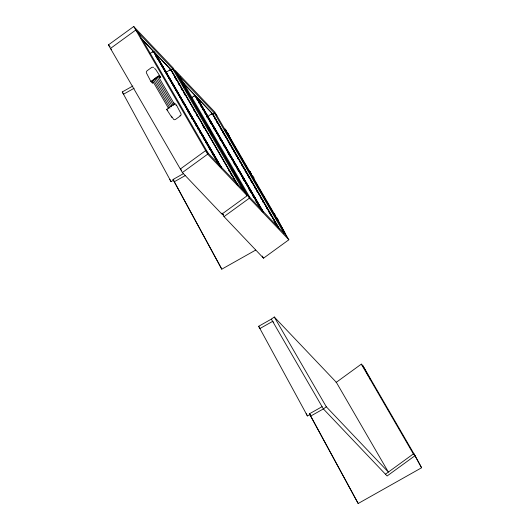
<?xml version="1.0" encoding="UTF-8"?>
<svg xmlns="http://www.w3.org/2000/svg" width="530" height="530" viewBox="0 0 530 530"><rect width="100%" height="100%" fill="white"/><g stroke="black" fill="none" stroke-linecap="round" stroke-linejoin="round"><path stroke-width="0.79" d="M276.965 219.904L277.713 219.692L277.534 220.255M251.949 176.768L252.519 176.351M252.77 178.299L253.545 177.835L253.572 178.531M182.883 85.635L183.075 85.436M183.711 85.893L183.797 85.376L183.201 85.356M183.824 87.178L184.46 86.867L184.553 87.397M186.222 90.272L186.295 89.822L185.772 89.802M186.321 91.571L187.242 91.312L186.779 92.054M208.694 129.724L209.429 129.446L209.218 130.102M211.192 134.123L212.026 133.798L211.815 134.474M225.343 129.956L225.349 129.38L224.707 129.499M227.854 134.342L227.927 133.885L227.403 133.871M232.637 170.269L232.73 169.752L232.067 169.719M233.478 171.773L233.485 171.269L232.822 171.455M235.148 174.648L235.221 174.198L234.697 174.178M236.082 176.198L236.168 175.682L235.572 175.662M274.275 214.332L274.361 213.815L273.699 213.782M274.381 215.617L275.189 215.385L274.904 215.995M276.779 218.711L276.852 218.261L276.329 218.241M208.476 128.538L208.674 127.929L208.012 127.896M210.993 132.911L211.165 132.374L210.529 132.421M225.528 131.149L226.264 131.016L226.091 131.553M228.675 135.991L228.874 135.375L228.145 135.435M250.398 173.701L251.061 173.509L250.962 174.098M179.948 115.593L180.074 115.487A1.166 0.868 -43.5 0 0 180.279 115.275M108.411 44.904L133.726 26.5L173.231 68.065L247.212 195.709L221.891 214.113L182.386 172.548L108.411 44.904L110.101 46.686M150.016 53.623L153.269 51.264L220.003 166.407M152.382 52.172L152.991 51.728M154.329 53.146L154.76 52.834L221.494 167.977M150.864 81.481L159.053 75.532L160.729 77.294L160.206 77.678L158.861 76.267L151.726 81.448L153.071 82.859L152.547 83.243L150.864 81.481L146.386 72.855L146.313 71.934L147.015 70.821L151.924 67.25L153.74 67.297M165.916 72.663L170.468 69.357L237.486 184.811M169.58 70.265L170.329 69.973M170.726 70.391L172.687 68.873L242.554 189.429M171.879 117.488L166.672 109.392L174.86 103.436L176.536 105.205L181.022 113.824A1.822 1.351 -43.5 0 1 180.213 116.004L175.669 119.31A1.822 1.351 -43.5 0 1 173.562 119.25L171.422 116.116M171.687 106.344L171.104 106.768L170.766 106.411M176.013 105.583L176.536 105.205M191.648 97.692L194.901 95.327L261.635 210.476M194.013 96.235L194.762 95.943M195.159 96.361L195.583 96.049L262.317 211.198M207.548 116.732L212.099 113.427L278.416 227.854M211.212 114.334L212.384 113.731L278.29 227.443M212.318 114.394L214.319 112.936L284.186 233.492M182.386 172.548L207.707 154.144L247.212 195.709M224.018 216.618L249.339 198.213L288.843 239.779L263.523 258.183L224.018 216.618L221.964 213.067L223.66 214.849M310.322 414.327L307.44 415.951L258.666 326.275L271.347 319.126L274.275 317.006L336.325 382.296L388.364 472.084L326.314 406.795L274.275 317.006M336.06 382.488L361.314 364.13L362.99 365.892L415.03 455.681L421.589 467.765L358.181 503.5L309.407 413.824L322.088 406.682M326.314 406.795L323.386 408.921L310.706 416.063L358.181 503.5M385.442 474.211L413.354 453.918L415.03 455.681L387.119 475.973L323.386 408.921L271.347 319.126M249.716 172.137L250.306 171.992M173.933 180.001L171.051 181.624L122.278 91.955L132.845 85.999M134.143 88.238L123.576 94.194L122.278 91.955M255.659 250.094L221.792 269.174L173.019 179.504L183.585 173.548M221.792 269.174L174.317 181.744L185.586 175.39M238.175 185.526L171.223 69.933L141.417 38.571M279.389 228.881L212.855 114.003L182.492 82.051M175.284 71.61L135.779 30.044L110.465 48.449L111.591 49.635M177.411 74.114L216.916 115.679M141.033 38.392L171.548 70.497M183.221 83.044L213.179 114.559M153.667 52.443L153.952 51.986L220.275 166.413M154.866 53.702L155.157 53.252L221.056 166.963M195.822 97.056L196.391 96.897L263.125 212.04M212.49 114.599L212.782 114.149L278.687 227.86M278.641 221.361L226.602 131.572L224.925 129.804L276.958 219.599L278.641 221.361L285.2 233.445M154.959 78.506L155.297 78.857M166.672 109.392L167.791 110.565M245.151 192.165L205.647 150.599L180.332 169.004L181.465 170.19M247.285 194.662L286.783 236.234M273.785 322.565L272.645 321.365L259.965 328.514L258.666 326.275M369.549 377.976L370.523 379.659M421.589 467.765L413.731 453.442M361.314 364.13L413.354 453.918M288.843 239.779L214.862 112.128L175.357 70.563L208.833 128.326M214.431 118.031L215.26 119.462M216.498 121.608L217.333 123.039M220.228 128.041L221.063 129.472M222.302 131.619L223.13 133.05M223.965 134.481L224.793 135.912M228.105 141.636L228.933 143.06M229.762 144.491L230.596 145.922M231.835 148.069L232.663 149.5M233.498 150.931L234.737 153.077M235.565 154.508L236.393 155.939M237.639 158.079L238.467 159.51M239.295 160.941L240.13 162.372M241.369 164.519L242.197 165.95M243.025 167.381L243.86 168.812M245.098 170.958L245.927 172.382M247.172 174.529L248 175.96M248.828 177.391L249.663 178.822M250.902 180.969L251.73 182.399M254.632 187.401L255.46 188.832M256.706 190.979L257.534 192.41M260.435 197.418L261.264 198.849M266.239 207.429L267.067 208.86M268.312 211.006L270.797 215.299M274.116 221.017L276.19 224.594M262.529 201.294L263.357 202.725M197.074 97.619L263.397 212.046M196.789 97.315L263.516 212.457M196.1 96.593L262.834 211.735M195.656 95.91L262.608 211.503M195.192 95.632L262.337 211.496M196.815 99.223L197.644 100.654M198.472 102.085L199.306 103.516M200.545 105.662L201.373 107.086M202.208 108.517L203.036 109.948M204.275 112.095L205.103 113.526M206.349 115.672L207.177 117.103M208.005 118.534L208.84 119.966M210.079 122.105L210.907 123.536M213.809 128.545L214.637 129.976M219.612 138.555L220.44 139.986M223.342 144.995L224.17 146.426M227.489 152.143L229.974 156.436M233.293 162.16L235.366 165.731M237.023 168.593L238.268 170.74M242.826 178.61L244.072 180.75M248.63 188.62L250.703 192.198M252.359 195.06L253.598 197.2M255.261 200.062L256.5 202.208M206.369 115.971L207.197 117.402M179.922 76.751L249.789 197.306M209.661 129.751L210.9 131.891M211.728 133.322L249.339 198.213M171.15 70.079L237.466 184.506M174.456 76.83L176.53 80.401M178.186 83.263L179.431 85.409M181.088 88.272L182.327 90.418M183.99 93.273L185.228 95.42M193.523 109.723L194.762 111.87M196.425 114.732L197.663 116.878M202.228 124.742L204.295 128.32M228.755 170.514L229.583 171.945M230.822 174.092L231.656 175.523M155.442 53.556L221.765 167.983M154.469 52.53L220.785 166.957M154.025 51.841L220.977 167.434M153.561 51.569L219.46 165.28M155.601 55.875L157.675 59.446M182.128 101.641L182.956 103.072M187.931 111.658L188.76 113.089M190.005 115.235L190.833 116.66M191.661 118.091L192.489 119.522M195.802 125.246L196.637 126.677M197.465 128.108L198.293 129.539M199.538 131.678L200.367 133.109M203.268 138.118L204.096 139.549M205.335 141.695L206.17 143.126M206.998 144.557L207.826 145.982M209.065 148.128L209.9 149.559M211.139 151.706L211.967 153.137M212.802 154.568L213.63 155.999M214.869 158.145L215.703 159.576M216.531 161.001L217.77 163.147M138.29 32.688L208.157 153.243M133.726 26.5L207.707 154.144M160.729 77.294L155.522 69.198A1.822 1.351 -43.5 0 0 154.409 68.741M159.49 76.446L160.206 77.678M173.867 102.76L174.695 104.191M158.391 76.492L174.496 104.291M262.29 256.05L263.523 258.183M157.039 76.963L173.562 105.47M155.82 77.844L171.932 105.642M154.601 78.731L170.713 106.53M153.382 79.619L169.911 108.127M152.315 80.394L168.427 108.193M152.004 81.017L153.071 82.859M309.407 413.824L310.706 416.063M173.019 179.504L174.317 181.744M306.141 413.711L307.44 415.951M169.752 179.385L171.051 181.624M362.99 365.892L368.92 376.664M369.688 378.082L370.463 379.507M277.342 219.122L283.901 231.206M226.602 131.572L233.69 144.471M186.381 91.226A0.861 0.563 -30.1 0 1 187.547 91.266A0.861 0.563 -30.1 0 1 186.779 92.26M184.625 87.655A0.861 0.563 -30.1 0 0 184.917 86.741A0.861 0.563 -30.1 0 0 183.831 86.827L182.943 85.297A0.861 0.563 -30.1 0 1 183.903 85.986M185.493 89.696A0.861 0.563 -30.1 0 1 186.454 90.385M211.251 133.779A0.861 0.563 -30.1 0 1 212.417 133.818A0.861 0.563 -30.1 0 1 211.649 134.805M208.701 129.373A0.861 0.563 -30.1 0 1 209.787 129.287A0.861 0.563 -30.1 0 1 209.496 130.208M210.364 132.248A0.861 0.563 -30.1 0 1 211.45 132.772M207.813 127.843A0.861 0.563 -30.1 0 1 208.899 127.757A0.861 0.563 -30.1 0 1 208.608 128.677M236.102 176.437A0.861 0.563 -30.1 0 0 236.393 175.516A0.861 0.563 -30.1 0 0 235.307 175.602L234.419 174.072A0.861 0.563 -30.1 0 1 235.38 174.761M233.551 172.031A0.861 0.563 -30.1 0 0 233.843 171.11A0.861 0.563 -30.1 0 0 232.756 171.197L231.868 169.666A0.861 0.563 -30.1 0 1 232.829 170.355M228.615 136.243A0.861 0.563 -30.1 0 0 229.145 135.269A0.861 0.563 -30.1 0 0 228.013 135.296L227.125 133.765A0.861 0.563 -30.1 0 1 228.085 134.454M226.257 131.725A0.861 0.563 -30.1 0 0 226.548 130.804A0.861 0.563 -30.1 0 0 225.462 130.89L224.574 129.36A0.861 0.563 -30.1 0 1 225.535 130.049M252.883 177.841A0.861 0.563 -30.1 0 1 254.016 177.815A0.861 0.563 -30.1 0 1 253.486 178.796M250.332 173.442A0.861 0.563 -30.1 0 1 251.465 173.416A0.861 0.563 -30.1 0 1 250.935 174.39M252.002 176.311A0.861 0.563 -30.1 0 1 253.088 176.225A0.861 0.563 -30.1 0 1 252.79 177.146M249.444 171.912A0.861 0.563 -30.1 0 1 250.531 171.826A0.861 0.563 -30.1 0 1 250.24 172.74M277.541 220.619A0.861 0.563 -30.1 0 0 278.071 219.639A0.861 0.563 -30.1 0 0 276.938 219.665L276.05 218.135A0.861 0.563 -30.1 0 1 277.137 218.665M274.388 215.266A0.861 0.563 -30.1 0 1 275.348 215.955M273.5 213.736A0.861 0.563 -30.1 0 1 274.46 214.425"/></g></svg>
